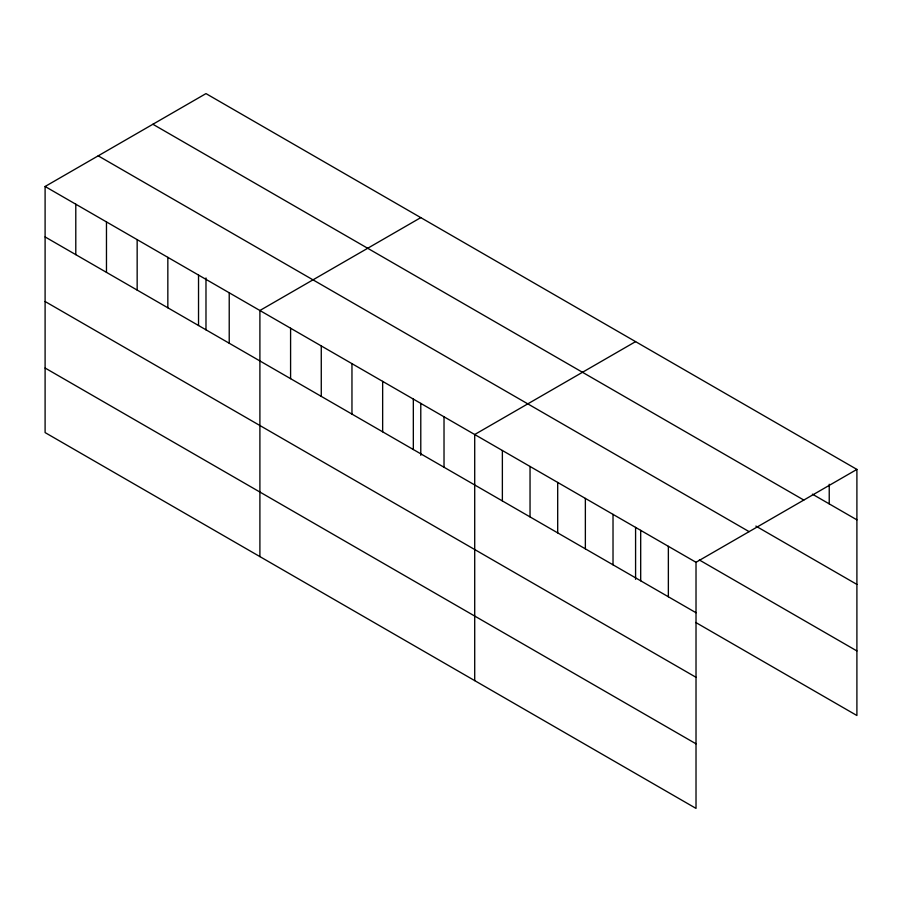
<?xml version="1.0" encoding="UTF-8"?>
<svg xmlns="http://www.w3.org/2000/svg" width="902" height="902" viewBox="0 0 902 902"><rect width="100%" height="100%" fill="white"/><g stroke="black" fill="none" stroke-linecap="round" stroke-linejoin="round"><path stroke-width="1.35" d="M45.1 186.488L696.017 562.296L696.017 808.395L45.1 432.588L45.1 186.488L205.983 93.605L856.9 469.412L856.9 715.511L695.724 622.459M420.783 217.619L259.9 310.502L259.9 556.602M635.583 341.632L474.711 434.516L474.711 680.627M696.017 562.296L856.9 469.412M812.398 494.161L856.9 519.856M152.889 124.262L803.806 500.058M755.865 526.091L856.9 584.417M98.194 155.832L749.111 531.639M699.332 559.973L856.9 650.94M45.1 236.933L696.017 612.74M45.1 301.505L696.017 677.301M45.1 368.027L696.017 743.823M829.231 484.261L829.231 503.88M668.359 546.319L668.359 596.763M640.691 530.353L640.691 580.798M635.583 527.377L635.583 579.321M613.022 514.377L613.022 564.821M585.364 498.411L585.364 548.856M557.695 482.435L557.695 532.879M530.038 466.458L530.038 516.902M502.369 450.493L502.369 500.937M444.021 416.803L444.021 467.247M420.783 403.363L420.783 455.296M413.33 399.09L413.33 449.534M382.651 381.366L382.651 431.81M351.96 363.653L351.96 414.097M321.27 345.94L321.27 396.384M290.591 328.215L290.591 378.66M229.221 292.789L229.221 343.234M205.983 277.951L205.983 329.884M198.53 275.076L198.53 325.521M167.84 257.352L167.84 307.796M137.16 239.639L137.16 290.083M106.47 221.926L106.47 272.37M75.791 204.202L75.791 254.646"/></g></svg>
